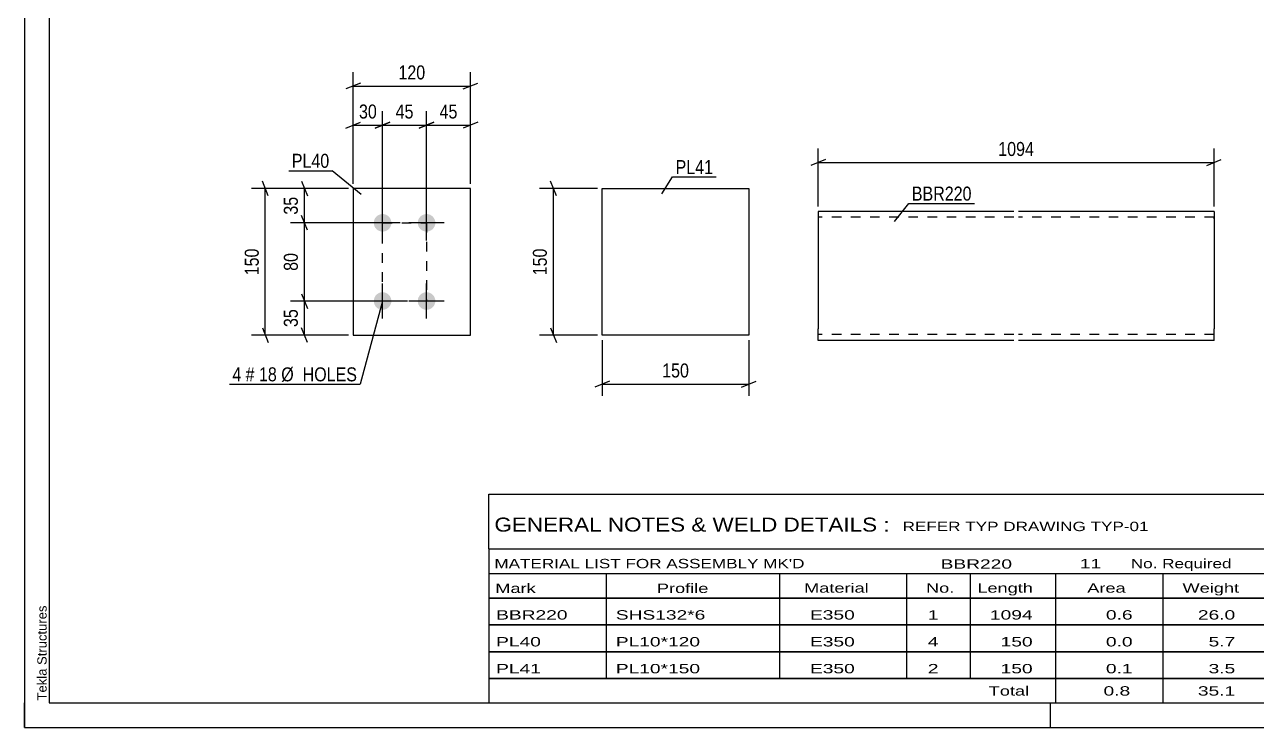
# Model space of a CAD drawing. Header units: millimetres. Extents: x 0 to 420, y 0 to 297.
# Drawn here: x 0 to 252.3, y 0 to 143.8 of the extents above; entities that cross this region are included whole.
import ezdxf

# ---------------------------------------------------------------- set-up
doc = ezdxf.new("R2010")
doc.units = ezdxf.units.MM
doc.linetypes.add('DXK_LINE_DOT2', pattern=[3.9198, 1.9599, -1.9599])
doc.styles.add('Arial', font='ARIAL.TTF', dxfattribs={"height": 0.2})
doc.styles.add('Arial Narrow', font='ARIALN.TTF', dxfattribs={"height": 0.2})

# ---------------------------------------------------------------- blocks, each defined once
blk = doc.blocks.new('Unknown-581592771-1127')
at = {"color": 5, "linetype": 'Continuous'}
for p, q in [((0, 297), (0, 0)), ((5, 292), (5, 5)), ((0, 0), (0, 5)), ((5, 5), (415, 5)), ((210, 0), (210, 5)), ((0, 0), (420, 0))]:
    blk.add_line(p, q, dxfattribs=at)
at = {"color": 174, "linetype": 'Continuous', "style": 'Arial'}
blk.add_text('Tekla Structures', height=1.9102, rotation=90, dxfattribs=at).set_placement((4.5, 5.5))
blk = doc.blocks.new('Part-581592771-2049 - 2042')
at = {"color": 2, "linetype": 'Continuous'}
for p, q in [((91.26, 110.25), (67.26, 110.25)), ((67.26, 110.25), (67.26, 80.25)), ((91.26, 80.25), (91.26, 110.25)), ((67.26, 80.25), (91.26, 80.25))]:
    blk.add_line(p, q, dxfattribs=at)
blk = doc.blocks.new('Bolt-581592771-2110 - 2042')
at = {"linetype": 'Continuous'}
for points in [[(73.26, 101.45, -1), (73.26, 105.05, -1)], [(82.26, 101.45, -1), (82.26, 105.05, -1)], [(73.26, 85.45, -1), (73.26, 89.05, -1)], [(82.26, 85.45, -1), (82.26, 89.05, -1)]]:
    blk.add_hatch(color=1, dxfattribs=at).paths.add_polyline_path(points)
at = {"color": 1, "linetype": 'Continuous'}
for p, q in [((73.26, 99.65), (73.26, 106.85)), ((82.26, 99.65), (82.26, 106.85)), ((76.86, 103.25), (69.66, 103.25)), ((85.86, 103.25), (78.66, 103.25)), ((73.26, 83.65), (73.26, 90.85)), ((82.26, 83.65), (82.26, 90.85)), ((76.86, 87.25), (69.66, 87.25)), ((85.86, 87.25), (78.66, 87.25))]:
    blk.add_line(p, q, dxfattribs=at)
blk = doc.blocks.new('Part-581592771-2257 - 2251')
at = {"color": 2, "linetype": 'Continuous'}
for p, q in [((118.23, 80.25), (118.23, 110.25)), ((118.23, 110.25), (148.23, 110.25)), ((148.23, 110.25), (148.23, 80.25)), ((148.23, 80.25), (118.23, 80.25))]:
    blk.add_line(p, q, dxfattribs=at)
blk = doc.blocks.new('Part-581592771-2280 - 2274')
at = {"color": 2, "linetype": 'Continuous'}
for p, q in [((202.44, 105.58), (162.44, 105.58)), ((162.44, 105.58), (162.44, 81.58)), ((243.44, 105.58), (203.44, 105.58)), ((243.44, 105.58), (243.44, 81.58)), ((162.44, 79.89), (162.44, 81.58)), ((243.44, 79.18), (243.44, 81.58)), ((162.44, 79.37), (162.44, 79.89)), ((162.44, 79.18), (162.44, 79.37)), ((202.44, 79.18), (162.44, 79.18)), ((243.44, 79.18), (203.44, 79.18))]:
    blk.add_line(p, q, dxfattribs=at)
at = {"color": 7, "linetype": 'DXK_LINE_DOT2'}
for p, q in [((202.44, 104.38), (162.44, 104.38)), ((243.44, 104.38), (203.44, 104.38)), ((243.44, 104.38), (243.44, 104.29)), ((243.44, 104.29), (243.44, 104.38)), ((243.44, 104.1), (243.44, 104.29)), ((243.44, 104.29), (243.44, 104.1)), ((162.44, 80.67), (162.44, 81.58)), ((162.44, 79.89), (162.44, 81.13)), ((243.44, 80.48), (243.44, 81.13)), ((162.44, 80.38), (162.44, 80.48)), ((162.44, 80.38), (162.44, 80.48)), ((202.44, 80.38), (162.44, 80.38)), ((162.44, 79.18), (162.44, 79.18)), ((243.44, 80.38), (203.44, 80.38)), ((243.44, 80.38), (243.44, 80.48))]:
    blk.add_line(p, q, dxfattribs=at)
blk = doc.blocks.new('Rectangle-581592771-2236 - 2042')
at = {"color": 1, "linetype": 'DXK_LINE_DOT2'}
blk.add_lwpolyline([(73.26, 103.25), (82.26, 103.25), (82.26, 87.25), (73.26, 87.25), (73.26, 103.25)], close=True, dxfattribs=at)
blk = doc.blocks.new('StraightDimension-581592771-2177 - 2042')
at = {"color": 7, "linetype": 'Continuous'}
for p, q in [((80.76, 122.65), (83.76, 123.85)), ((82.26, 104.25), (82.26, 126.1)), ((92.76, 123.85), (89.76, 122.65)), ((91.26, 111.25), (91.26, 126.1)), ((82.26, 123.25), (91.26, 123.25))]:
    blk.add_line(p, q, dxfattribs=at)
at = {"color": 0}
blk.add_wipeout([(89.19, 124), (89.19, 128.2), (84.33, 128.2), (84.33, 124)], dxfattribs=at)
at = {"color": 3, "style": 'Arial Narrow'}
blk.add_text('45', height=2.863, dxfattribs=at).set_placement((84.93, 124.6))
blk = doc.blocks.new('StraightDimension-581592771-2130 - 2042')
at = {"color": 7, "linetype": 'Continuous'}
for p, q in [((57.86, 101.75), (56.66, 104.75)), ((72.26, 103.25), (54.41, 103.25)), ((57.26, 87.25), (57.26, 103.25)), ((56.66, 88.75), (57.86, 85.75)), ((72.26, 87.25), (54.41, 87.25))]:
    blk.add_line(p, q, dxfattribs=at)
at = {"color": 0}
blk.add_wipeout([(56.51, 97.68), (52.31, 97.68), (52.31, 92.82), (56.51, 92.82)], dxfattribs=at)
at = {"color": 3, "style": 'Arial Narrow'}
blk.add_text('80', height=2.863, rotation=90.0002, dxfattribs=at).set_placement((55.91, 93.42))
blk = doc.blocks.new('StraightDimension-581592771-2114 - 2042')
at = {"color": 7, "linetype": 'Continuous'}
for p, q in [((56.66, 111.75), (57.86, 108.75)), ((66.26, 110.25), (54.41, 110.25)), ((57.26, 103.25), (57.26, 110.25)), ((57.86, 101.75), (56.66, 104.75)), ((72.26, 103.25), (54.41, 103.25))]:
    blk.add_line(p, q, dxfattribs=at)
at = {"color": 0}
blk.add_wipeout([(56.51, 109.18), (52.31, 109.18), (52.31, 104.32), (56.51, 104.32)], dxfattribs=at)
at = {"color": 3, "style": 'Arial Narrow'}
blk.add_text('35', height=2.863, rotation=90.0002, dxfattribs=at).set_placement((55.91, 104.92))
blk = doc.blocks.new('StraightDimension-581592771-2143 - 2042')
at = {"color": 7, "linetype": 'Continuous'}
for p, q in [((56.66, 88.75), (57.86, 85.75)), ((72.26, 87.25), (54.41, 87.25)), ((57.26, 80.25), (57.26, 87.25)), ((57.86, 78.75), (56.66, 81.75)), ((66.26, 80.25), (54.41, 80.25))]:
    blk.add_line(p, q, dxfattribs=at)
at = {"color": 0}
blk.add_wipeout([(56.51, 86.18), (52.31, 86.18), (52.31, 81.32), (56.51, 81.32)], dxfattribs=at)
at = {"color": 3, "style": 'Arial Narrow'}
blk.add_text('35', height=2.863, rotation=90.0002, dxfattribs=at).set_placement((55.91, 81.92))
blk = doc.blocks.new('StraightDimension-581592771-2160 - 2042')
at = {"color": 7, "linetype": 'Continuous'}
for p, q in [((49.86, 108.75), (48.66, 111.75)), ((66.26, 110.25), (46.41, 110.25)), ((49.26, 80.25), (49.26, 110.25)), ((48.66, 81.75), (49.86, 78.75)), ((66.26, 80.25), (46.41, 80.25))]:
    blk.add_line(p, q, dxfattribs=at)
at = {"color": 0}
blk.add_wipeout([(48.51, 98.59), (44.31, 98.59), (44.31, 91.91), (48.51, 91.91)], dxfattribs=at)
at = {"color": 3, "style": 'Arial Narrow'}
blk.add_text('150', height=2.863, rotation=90.0002, dxfattribs=at).set_placement((47.91, 92.51))
blk = doc.blocks.new('StraightDimension-581592771-2193 - 2042')
at = {"color": 7, "linetype": 'Continuous'}
for p, q in [((71.76, 122.65), (74.76, 123.85)), ((73.26, 104.25), (73.26, 126.1)), ((83.76, 123.85), (80.76, 122.65)), ((82.26, 104.25), (82.26, 126.1)), ((73.26, 123.25), (82.26, 123.25))]:
    blk.add_line(p, q, dxfattribs=at)
at = {"color": 0}
blk.add_wipeout([(80.19, 124), (80.19, 128.2), (75.33, 128.2), (75.33, 124)], dxfattribs=at)
at = {"color": 3, "style": 'Arial Narrow'}
blk.add_text('45', height=2.863, dxfattribs=at).set_placement((75.93, 124.6))
blk = doc.blocks.new('StraightDimension-581592771-2203 - 2042')
at = {"color": 7, "linetype": 'Continuous'}
for p, q in [((65.76, 122.65), (68.76, 123.85)), ((67.26, 111.25), (67.26, 126.1)), ((74.76, 123.85), (71.76, 122.65)), ((73.26, 104.25), (73.26, 126.1)), ((67.26, 123.25), (73.26, 123.25))]:
    blk.add_line(p, q, dxfattribs=at)
at = {"color": 0}
blk.add_wipeout([(72.69, 124), (72.69, 128.2), (67.83, 128.2), (67.83, 124)], dxfattribs=at)
at = {"color": 3, "style": 'Arial Narrow'}
blk.add_text('30', height=2.863, dxfattribs=at).set_placement((68.43, 124.6))
blk = doc.blocks.new('StraightDimension-581592771-2217 - 2042')
at = {"color": 7, "linetype": 'Continuous'}
for p, q in [((67.26, 111.25), (67.26, 134.1)), ((91.26, 111.25), (91.26, 134.1)), ((68.76, 131.85), (65.76, 130.65)), ((67.26, 131.25), (91.26, 131.25)), ((89.76, 130.65), (92.76, 131.85))]:
    blk.add_line(p, q, dxfattribs=at)
at = {"color": 0}
blk.add_wipeout([(82.6, 132), (82.6, 136.2), (75.91, 136.2), (75.91, 132)], dxfattribs=at)
at = {"color": 3, "style": 'Arial Narrow'}
blk.add_text('120', height=2.863, dxfattribs=at).set_placement((76.51, 132.6))
blk = doc.blocks.new('StraightDimension-581592771-2259 - 2251')
at = {"color": 7, "linetype": 'Continuous'}
for p, q in [((118.23, 79.25), (118.23, 67.85)), ((148.23, 79.25), (148.23, 67.85)), ((119.73, 70.85), (116.73, 69.65)), ((146.73, 69.65), (149.73, 70.85)), ((118.23, 70.25), (148.23, 70.25))]:
    blk.add_line(p, q, dxfattribs=at)
at = {"color": 0}
blk.add_wipeout([(136.57, 71), (136.57, 75.2), (129.89, 75.2), (129.89, 71)], dxfattribs=at)
at = {"color": 3, "style": 'Arial Narrow'}
blk.add_text('150', height=2.863, dxfattribs=at).set_placement((130.49, 71.6))
blk = doc.blocks.new('StraightDimension-581592771-2264 - 2251')
at = {"color": 7, "linetype": 'Continuous'}
for p, q in [((108.83, 108.75), (107.63, 111.75)), ((117.23, 110.25), (105.38, 110.25)), ((108.23, 80.25), (108.23, 110.25)), ((107.63, 81.75), (108.83, 78.75)), ((117.23, 80.25), (105.38, 80.25))]:
    blk.add_line(p, q, dxfattribs=at)
at = {"color": 0}
blk.add_wipeout([(107.48, 98.59), (103.28, 98.59), (103.28, 91.91), (107.48, 91.91)], dxfattribs=at)
at = {"color": 3, "style": 'Arial Narrow'}
blk.add_text('150', height=2.863, rotation=90.0002, dxfattribs=at).set_placement((106.88, 92.51))
blk = doc.blocks.new('StraightDimension-581592771-2284 - 2274')
at = {"color": 7, "linetype": 'Continuous'}
for p, q in [((163.94, 116.18), (160.94, 114.98)), ((162.44, 106.58), (162.44, 118.43)), ((241.94, 114.98), (244.94, 116.18)), ((243.44, 106.58), (243.44, 118.43)), ((162.44, 115.58), (243.44, 115.58))]:
    blk.add_line(p, q, dxfattribs=at)
at = {"color": 0}
blk.add_wipeout([(207.19, 116.33), (207.19, 120.53), (198.68, 120.53), (198.68, 116.33)], dxfattribs=at)
at = {"color": 3, "style": 'Arial Narrow'}
blk.add_text('1094', height=2.863, dxfattribs=at).set_placement((199.28, 116.93))
blk = doc.blocks.new('Unknown-581592771-2893')
at = {"color": 7, "linetype": 'Continuous'}
for p, q in [((95, 47.75), (255, 47.75)), ((95, 36.5), (95, 47.75)), ((255, 47.75), (255, 36.5)), ((95, 36.5), (255, 36.5)), ((95, 36.5), (95, 31.5)), ((255, 36.5), (255, 31.5)), ((95, 31.5), (255, 31.5)), ((95, 31.5), (95, 26.5)), ((119, 31.5), (119, 26.5)), ((154.5, 31.5), (154.5, 26.5)), ((180.5, 31.5), (180.5, 26.5)), ((193.5, 31.5), (193.5, 26.5)), ((211, 31.5), (211, 26.5)), ((233, 31.5), (233, 26.5)), ((255, 31.5), (255, 26.5)), ((95, 26.5), (255, 26.5)), ((95, 26.45), (95, 21.05)), ((95, 26.45), (255, 26.45)), ((119, 26.5), (119, 21)), ((154.5, 26.5), (154.5, 21)), ((180.5, 26.5), (180.5, 21)), ((193.5, 26.5), (193.5, 21)), ((211, 26.5), (211, 21)), ((233, 26.5), (233, 21)), ((255, 26.45), (255, 21.05)), ((95, 21.05), (255, 21.05)), ((95, 20.95), (95, 15.55)), ((95, 20.95), (255, 20.95)), ((119, 21), (119, 15.5)), ((154.5, 21), (154.5, 15.5)), ((180.5, 21), (180.5, 15.5)), ((193.5, 21), (193.5, 15.5)), ((211, 21), (211, 15.5)), ((233, 21), (233, 15.5)), ((255, 20.95), (255, 15.55)), ((95, 15.55), (255, 15.55)), ((95, 15.45), (95, 10.05)), ((95, 15.45), (255, 15.45)), ((119, 15.5), (119, 10)), ((154.5, 15.5), (154.5, 10)), ((180.5, 15.5), (180.5, 10)), ((193.5, 15.5), (193.5, 10)), ((211, 15.5), (211, 10)), ((233, 15.5), (233, 10)), ((255, 15.45), (255, 10.05)), ((95, 10.05), (255, 10.05)), ((95, 10), (255, 10)), ((95, 10), (95, 5)), ((211, 10), (211, 5)), ((233, 10), (233, 5)), ((255, 10), (255, 5)), ((95, 5), (255, 5))]:
    blk.add_line(p, q, dxfattribs=at)
at = {"color": 7, "style": 'Arial Narrow'}
for s, height, width, p in [('GENERAL NOTES & WELD DETAILS :', 2.8633, 1.4, (96.15, 40.06)), ('REFER TYP DRAWING TYP-01', 1.9089, 1.6, (179.7, 40.16)), ("MATERIAL LIST FOR ASSEMBLY MK'D", 1.9089, 1.6, (96.15, 32.56)), ('BBR220', 1.909, 1.794707, (187.48, 32.47)), ('11', 1.909, 1.794707, (215.99, 32.56)), ('No. Required', 1.9089, 1.6, (226.41, 32.56)), ('Mark', 1.909, 1.7, (96.34, 27.5)), ('Profile', 1.909, 1.7, (129.41, 27.5)), ('Material', 1.909, 1.7, (159.54, 27.56)), ('No.', 1.909, 1.7, (184.5, 27.56)), ('Length', 1.909, 1.7, (195, 27.56)), ('Area', 1.909, 1.7, (217.5, 27.56)), ('Weight', 1.909, 1.7, (237, 27.56))]:
    blk.add_text(s, height=height, dxfattribs=dict(at, width=width)).set_placement(p)
at = {"color": 7, "linetype": 'Continuous', "style": 'Arial Narrow'}
for s, height, width, p in [('BBR220', 1.909, 1.794707, (96.5, 22.06)), ('SHS132*6', 1.909, 1.794707, (121, 22.06)), ('E350', 1.909, 1.794707, (160.74, 22.06)), ('1', 1.91, 1.794707, (184.86, 22.06)), ('1094', 1.909, 1.794707, (197.58, 22.06)), ('0.6', 1.909, 1.794707, (221.32, 22.06)), ('26.0', 1.909, 1.794707, (240.14, 22.06)), ('PL40', 1.909, 1.794707, (96.5, 16.56)), ('PL10*120', 1.909, 1.794707, (121, 16.56)), ('E350', 1.909, 1.794707, (160.74, 16.56)), ('4', 1.91, 1.794707, (184.86, 16.56)), ('150', 1.909, 1.794707, (199.77, 16.56)), ('0.0', 1.909, 1.794707, (221.32, 16.56)), ('5.7', 1.909, 1.794707, (242.33, 16.56)), ('PL41', 1.909, 1.794707, (96.5, 11.06)), ('PL10*150', 1.909, 1.794707, (121, 11.06)), ('E350', 1.909, 1.794707, (160.74, 11.06)), ('2', 1.91, 1.794707, (184.86, 11.06)), ('150', 1.909, 1.794707, (199.77, 11.06)), ('0.1', 1.909, 1.794707, (221.32, 11.06)), ('3.5', 1.909, 1.794707, (242.33, 11.06)), ('Total', 1.909, 1.7, (197.33, 6.5)), ('0.8', 1.909, 1.794707, (220.83, 6.5)), ('35.1', 1.909, 1.794707, (240.14, 6.5))]:
    blk.add_text(s, height=height, dxfattribs=dict(at, width=width)).set_placement(p)
blk = doc.blocks.new('Mark-581592771-2045 - 2042')
at = {"color": 0}
blk.add_wipeout([(62.35, 114.51), (62.35, 117.51), (54.68, 117.51), (54.68, 114.51)], dxfattribs=at)
blk.add_wipeout([(62.35, 114.51), (62.35, 117.51), (54.68, 117.51), (54.68, 114.51)], dxfattribs=at)
at = {"color": 30, "linetype": 'Continuous'}
for p in [(54.08, 113.91), (68.85, 109.06)]:
    blk.add_line(p, (62.95, 113.91), dxfattribs=at)
at = {"color": 3, "style": 'Arial Narrow'}
blk.add_text('PL40', height=2.863, dxfattribs=at).set_placement((54.68, 114.51))
blk = doc.blocks.new('Mark-581592771-2106 - 2042')
at = {"color": 0}
blk.add_wipeout([(44.33, 70.81), (44.33, 73.81), (42.51, 73.81), (42.51, 70.81)], dxfattribs=at)
blk.add_wipeout([(44.33, 70.81), (44.33, 73.81), (42.51, 73.81), (42.51, 70.81)], dxfattribs=at)
blk.add_wipeout([(47.06, 70.81), (47.06, 73.81), (45.23, 73.81), (45.23, 70.81)], dxfattribs=at)
blk.add_wipeout([(47.06, 70.81), (47.06, 73.81), (45.23, 73.81), (45.23, 70.81)], dxfattribs=at)
at = {"color": 3, "style": 'Arial Narrow'}
blk.add_text('4', height=2.86, dxfattribs=at).set_placement((42.51, 70.81))
at = {"color": 0}
blk.add_wipeout([(51.62, 70.81), (51.62, 73.81), (47.96, 73.81), (47.96, 70.81)], dxfattribs=at)
blk.add_wipeout([(51.62, 70.81), (51.62, 73.81), (47.96, 73.81), (47.96, 70.81)], dxfattribs=at)
at = {"color": 3, "style": 'Arial Narrow'}
blk.add_text('#', height=2.86, dxfattribs=at).set_placement((45.23, 70.81))
at = {"color": 0}
blk.add_wipeout([(68.05, 70.81), (68.05, 73.81), (52.52, 73.81), (52.52, 70.81)], dxfattribs=at)
blk.add_wipeout([(68.05, 70.81), (68.05, 73.81), (52.52, 73.81), (52.52, 70.81)], dxfattribs=at)
at = {"color": 7, "linetype": 'Continuous'}
for p in [(73.26, 87.25), (41.91, 70.21)]:
    blk.add_line(p, (68.65, 70.21), dxfattribs=at)
at = {"color": 3, "style": 'Arial Narrow'}
for s, p in [('18', (47.96, 70.81)), ('Ø  HOLES', (52.52, 70.81))]:
    blk.add_text(s, height=2.863, dxfattribs=at).set_placement(p)
blk = doc.blocks.new('Mark-581592771-2253 - 2251')
at = {"color": 0}
blk.add_wipeout([(140.91, 113.23), (140.91, 116.23), (133.23, 116.23), (133.23, 113.23)], dxfattribs=at)
blk.add_wipeout([(140.91, 113.23), (140.91, 116.23), (133.23, 116.23), (133.23, 113.23)], dxfattribs=at)
at = {"color": 30, "linetype": 'Continuous'}
for p, q in [((130.39, 109.19), (132.63, 112.63)), ((132.63, 112.63), (141.51, 112.63))]:
    blk.add_line(p, q, dxfattribs=at)
at = {"color": 3, "style": 'Arial Narrow'}
blk.add_text('PL41', height=2.863, dxfattribs=at).set_placement((133.23, 113.23))
blk = doc.blocks.new('Mark-581592771-2276 - 2274')
at = {"color": 0}
blk.add_wipeout([(193.83, 107.8), (193.83, 110.8), (181.59, 110.8), (181.59, 107.8)], dxfattribs=at)
blk.add_wipeout([(193.83, 107.8), (193.83, 110.8), (181.59, 110.8), (181.59, 107.8)], dxfattribs=at)
at = {"color": 30, "linetype": 'Continuous'}
for p, q in [((178.01, 103.5), (180.99, 107.2)), ((180.99, 107.2), (194.43, 107.2))]:
    blk.add_line(p, q, dxfattribs=at)
at = {"color": 3, "style": 'Arial Narrow'}
blk.add_text('BBR220', height=2.863, dxfattribs=at).set_placement((181.59, 107.8))

msp = doc.modelspace()

# ---------------------------------------------------------------- block references
for name in ['Unknown-581592771-1127', 'Part-581592771-2049 - 2042', 'Part-581592771-2257 - 2251', 'Bolt-581592771-2110 - 2042', 'Part-581592771-2280 - 2274', 'Rectangle-581592771-2236 - 2042', 'Unknown-581592771-2893']:
    msp.add_blockref(name, (0, 0))

# ---------------------------------------------------------------- next in the draw order: block references
for name in ['StraightDimension-581592771-2177 - 2042', 'StraightDimension-581592771-2284 - 2274', 'Mark-581592771-2253 - 2251', 'StraightDimension-581592771-2130 - 2042', 'StraightDimension-581592771-2259 - 2251']:
    msp.add_blockref(name, (0, 0))

# ---------------------------------------------------------------- next in the draw order: block references
for name in ['StraightDimension-581592771-2114 - 2042', 'StraightDimension-581592771-2264 - 2251', 'Mark-581592771-2276 - 2274', 'StraightDimension-581592771-2143 - 2042']:
    msp.add_blockref(name, (0, 0))

# ---------------------------------------------------------------- next in the draw order: block references
for name in ['StraightDimension-581592771-2193 - 2042', 'StraightDimension-581592771-2160 - 2042']:
    msp.add_blockref(name, (0, 0))

# ---------------------------------------------------------------- next in the draw order: block references
for name in ['StraightDimension-581592771-2203 - 2042', 'Mark-581592771-2106 - 2042']:
    msp.add_blockref(name, (0, 0))

# ---------------------------------------------------------------- next in the draw order: block references
msp.add_blockref('StraightDimension-581592771-2217 - 2042', (0, 0))

# ---------------------------------------------------------------- next in the draw order: block references
msp.add_blockref('Mark-581592771-2045 - 2042', (0, 0))

doc.saveas('drawing.dxf')
